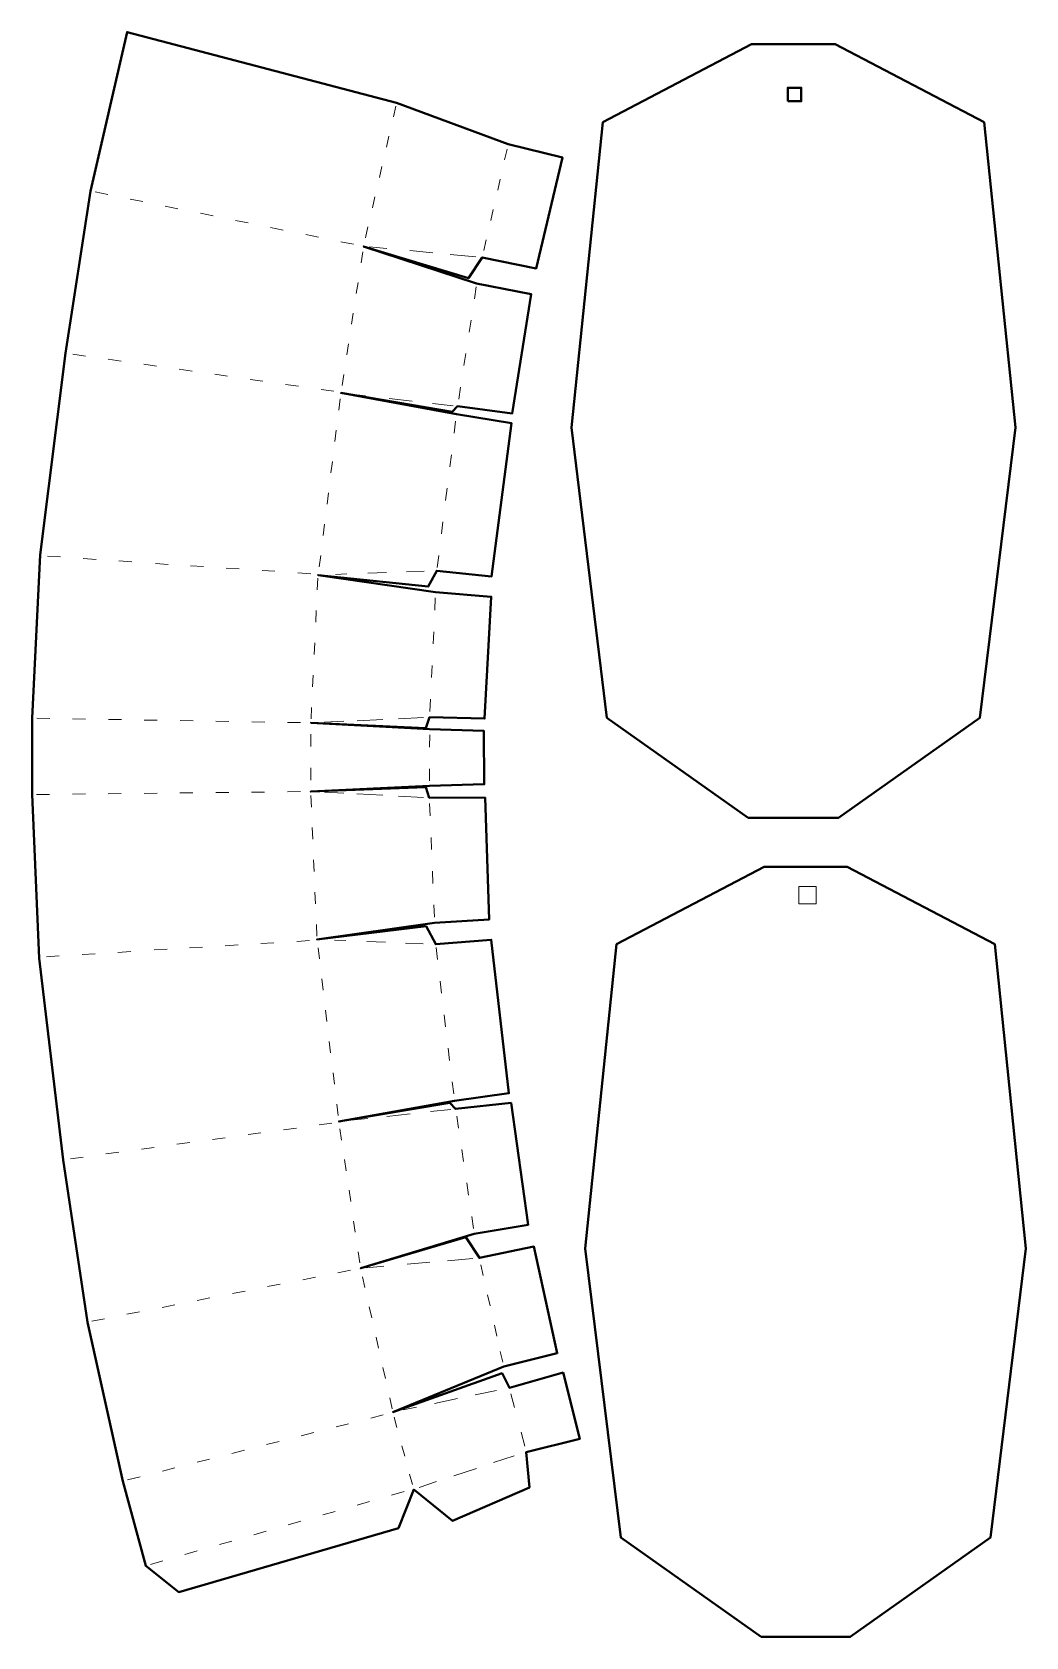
# Model space of a CAD drawing. Header units: millimetres. Extents: x -105 to 59, y -134 to 132.
import ezdxf

# ---------------------------------------------------------------- set-up
doc = ezdxf.new("R2010")
doc.units = ezdxf.units.MM
doc.header["$MEASUREMENT"] = 0
doc.layers.add('Layer 1', color=7, linetype='Continuous')

msp = doc.modelspace()

# ---------------------------------------------------------------- linework, layer by layer
at = {"layer": 'Layer 1', "color": 7, "lineweight": 40}
msp.add_lwpolyline([(19.789, 120.1711), (22.031, 120.1711), (22.031, 122.4131), (19.789, 122.4131), (19.789, 120.1711)], close=True, dxfattribs=at)
at = {"layer": 'Layer 1', "color": 7, "lineweight": 5}
msp.add_lwpolyline([(21.612, -12.4334), (24.4994, -12.4334), (24.4994, -9.546), (21.612, -9.546), (21.612, -12.4334)], close=True, dxfattribs=at)
at = {"layer": 'Layer 1', "color": 14, "lineweight": 40}
msp.add_open_spline([(-95.4121, 105.3396), (-95.4121, 105.3396), (-89.3801, 131.6028), (-89.3801, 131.6028), (-89.3801, 131.6028), (-89.3801, 131.6028), (-44.852, 119.94), (-44.852, 119.94), (-44.852, 119.94), (-44.852, 119.94), (-26.4025, 113.1021), (-26.4025, 113.1021), (-26.4025, 113.1021), (-26.4025, 113.1021), (-17.4533, 110.9068), (-17.4533, 110.9068), (-17.4533, 110.9068), (-17.4533, 110.9068), (-21.7771, 92.558), (-21.7771, 92.558), (-21.7771, 92.558), (-21.7771, 92.558), (-30.6913, 94.3825), (-30.6913, 94.3825), (-30.6913, 94.3825), (-30.6913, 94.3825), (-32.9832, 90.9418), (-32.9832, 90.9418), (-32.9832, 90.9418), (-32.9832, 90.9418), (-50.3025, 96.2025), (-50.3025, 96.2025), (-50.3025, 96.2025), (-50.3025, 96.2025), (-31.6342, 90.046), (-31.6342, 90.046), (-31.6342, 90.046), (-31.6342, 90.046), (-22.5856, 88.2875), (-22.5856, 88.2875), (-22.5856, 88.2875), (-22.5856, 88.2875), (-25.7374, 68.5989), (-25.7374, 68.5989), (-25.7374, 68.5989), (-25.7374, 68.5989), (-34.7597, 69.7785), (-34.7597, 69.7785), (-34.7597, 69.7785), (-34.7597, 69.7785), (-35.6699, 68.8369), (-35.6699, 68.8369), (-35.6699, 68.8369), (-35.6699, 68.8369), (-54.0403, 71.9944), (-54.0403, 71.9944), (-54.0403, 71.9944), (-54.0403, 71.9944), (-34.956, 68.4725), (-34.956, 68.4725), (-34.956, 68.4725), (-34.956, 68.4725), (-25.8613, 66.9714), (-25.8613, 66.9714), (-25.8613, 66.9714), (-25.8613, 66.9714), (-29.1636, 41.6722), (-29.1636, 41.6722), (-29.1636, 41.6722), (-29.1636, 41.6722), (-38.2152, 42.6006), (-38.2152, 42.6006), (-38.2152, 42.6006), (-38.2152, 42.6006), (-39.6292, 39.9793), (-39.6292, 39.9793), (-39.6292, 39.9793), (-39.6292, 39.9793), (-57.8374, 41.898), (-57.8374, 41.898), (-57.8374, 41.898), (-57.8374, 41.898), (-38.4062, 39.0791), (-38.4062, 39.0791), (-38.4062, 39.0791), (-38.4062, 39.0791), (-29.2223, 38.292), (-29.2223, 38.292), (-29.2223, 38.292), (-29.2223, 38.292), (-30.3071, 18.1709), (-30.3071, 18.1709), (-30.3071, 18.1709), (-30.3071, 18.1709), (-39.4034, 18.394), (-39.4034, 18.394), (-39.4034, 18.394), (-39.4034, 18.394), (-40.0304, 16.6125), (-40.0304, 16.6125), (-40.0304, 16.6125), (-40.0304, 16.6125), (-59.0147, 17.4762), (-59.0147, 17.4762), (-59.0147, 17.4762), (-59.0147, 17.4762), (-39.4121, 16.4395), (-39.4121, 16.4395), (-39.4121, 16.4395), (-39.4121, 16.4395), (-30.4323, 16.1275), (-30.4323, 16.1275), (-30.4323, 16.1275), (-30.4323, 16.1275), (-30.3663, 7.3129), (-30.3663, 7.3129), (-30.3663, 7.3129), (-30.3663, 7.3129), (-39.4392, 7.0745), (-39.4392, 7.0745), (-39.4392, 7.0745), (-39.4392, 7.0745), (-59.0448, 6.1222), (-59.0448, 6.1222), (-59.0448, 6.1222), (-59.0448, 6.1222), (-40.0259, 6.8596), (-40.0259, 6.8596), (-40.0259, 6.8596), (-40.0259, 6.8596), (-39.4413, 5.1009), (-39.4413, 5.1009), (-39.4413, 5.1009), (-39.4413, 5.1009), (-30.2239, 5.1267), (-30.2239, 5.1267), (-30.2239, 5.1267), (-30.2239, 5.1267), (-29.5301, -15.0117), (-29.5301, -15.0117), (-29.5301, -15.0117), (-29.5301, -15.0117), (-38.5626, -15.5885), (-38.5626, -15.5885), (-38.5626, -15.5885), (-38.5626, -15.5885), (-58.0081, -18.3058), (-58.0081, -18.3058), (-58.0081, -18.3058), (-58.0081, -18.3058), (-39.9767, -16.1412), (-39.9767, -16.1412), (-39.9767, -16.1412), (-39.9767, -16.1412), (-38.3913, -19.121), (-38.3913, -19.121), (-38.3913, -19.121), (-38.3913, -19.121), (-29.2042, -18.3744), (-29.2042, -18.3744), (-29.2042, -18.3744), (-29.2042, -18.3744), (-26.2893, -43.7212), (-26.2893, -43.7212), (-26.2893, -43.7212), (-26.2893, -43.7212), (-35.2806, -45.0073), (-35.2806, -45.0073), (-35.2806, -45.0073), (-35.2806, -45.0073), (-54.3822, -48.4234), (-54.3822, -48.4234), (-54.3822, -48.4234), (-54.3822, -48.4234), (-36.0588, -45.3056), (-36.0588, -45.3056), (-36.0588, -45.3056), (-36.0588, -45.3056), (-35.0914, -46.3183), (-35.0914, -46.3183), (-35.0914, -46.3183), (-35.0914, -46.3183), (-25.9271, -45.3281), (-25.9271, -45.3281), (-25.9271, -45.3281), (-25.9271, -45.3281), (-23.0954, -65.4624), (-23.0954, -65.4624), (-23.0954, -65.4624), (-23.0954, -65.4624), (-32.0202, -66.9816), (-32.0202, -66.9816), (-32.0202, -66.9816), (-32.0202, -66.9816), (-50.7853, -72.6529), (-50.7853, -72.6529), (-50.7853, -72.6529), (-50.7853, -72.6529), (-33.4156, -67.5302), (-33.4156, -67.5302), (-33.4156, -67.5302), (-33.4156, -67.5302), (-31.1735, -70.9455), (-31.1735, -70.9455), (-31.1735, -70.9455), (-31.1735, -70.9455), (-22.1529, -69.0732), (-22.1529, -69.0732), (-22.1529, -69.0732), (-22.1529, -69.0732), (-18.3056, -86.691), (-18.3056, -86.691), (-18.3056, -86.691), (-18.3056, -86.691), (-27.1363, -88.8847), (-27.1363, -88.8847), (-27.1363, -88.8847), (-27.1363, -88.8847), (-45.4647, -96.4191), (-45.4647, -96.4191), (-45.4647, -96.4191), (-45.4647, -96.4191), (-27.4163, -89.9921), (-27.4163, -89.9921), (-27.4163, -89.9921), (-27.4163, -89.9921), (-26.2105, -92.3944), (-26.2105, -92.3944), (-26.2105, -92.3944), (-26.2105, -92.3944), (-17.3333, -89.8788), (-17.3333, -89.8788), (-17.3333, -89.8788), (-17.3333, -89.8788), (-14.5956, -100.8519), (-14.5956, -100.8519), (-14.5956, -100.8519), (-14.5956, -100.8519), (-23.4165, -103.0238), (-23.4165, -103.0238), (-23.4165, -103.0238), (-23.4165, -103.0238), (-22.8945, -108.8566), (-22.8945, -108.8566), (-22.8945, -108.8566), (-22.8945, -108.8566), (-35.6028, -114.3843), (-35.6028, -114.3843), (-35.6028, -114.3843), (-35.6028, -114.3843), (-42.0096, -109.2277), (-42.0096, -109.2277), (-42.0096, -109.2277), (-42.0096, -109.2277), (-44.5419, -115.6044), (-44.5419, -115.6044), (-44.5419, -115.6044), (-44.5419, -115.6044), (-80.8557, -126.1668), (-80.8557, -126.1668), (-80.8557, -126.1668), (-80.8557, -126.1668), (-86.2782, -121.838), (-86.2782, -121.838), (-86.2782, -121.838), (-86.2782, -121.838), (-90.0646, -107.8289), (-90.0646, -107.8289), (-90.0646, -107.8289), (-90.0646, -107.8289), (-95.9462, -81.5317), (-95.9462, -81.5317), (-95.9462, -81.5317), (-95.9462, -81.5317), (-99.9324, -54.7245), (-99.9324, -54.7245), (-99.9324, -54.7245), (-99.9324, -54.7245), (-103.9369, -21.4004), (-103.9369, -21.4004), (-103.9369, -21.4004), (-103.9369, -21.4004), (-105.0852, 5.6266), (-105.0852, 5.6266), (-105.0852, 5.6266), (-105.0852, 5.6266), (-105.0496, 18.2349), (-105.0496, 18.2349), (-105.0496, 18.2349), (-105.0496, 18.2349), (-103.7468, 45.2549), (-103.7468, 45.2549), (-103.7468, 45.2549), (-103.7468, 45.2549), (-99.5516, 78.5556), (-99.5516, 78.5556), (-99.5516, 78.5556), (-99.5516, 78.5556), (-95.4121, 105.3396), (-95.4121, 105.3396)], degree=3, knots=[0, 0, 0, 0, 0.01333333, 0.01333333, 0.01333333, 0.01333333, 0.02666667, 0.02666667, 0.02666667, 0.02666667, 0.04, 0.04, 0.04, 0.04, 0.05333333, 0.05333333, 0.05333333, 0.05333333, 0.06666667, 0.06666667, 0.06666667, 0.06666667, 0.08, 0.08, 0.08, 0.08, 0.09333333, 0.09333333, 0.09333333, 0.09333333, 0.10666667, 0.10666667, 0.10666667, 0.10666667, 0.12, 0.12, 0.12, 0.12, 0.13333333, 0.13333333, 0.13333333, 0.13333333, 0.14666667, 0.14666667, 0.14666667, 0.14666667, 0.16, 0.16, 0.16, 0.16, 0.17333333, 0.17333333, 0.17333333, 0.17333333, 0.18666667, 0.18666667, 0.18666667, 0.18666667, 0.2, 0.2, 0.2, 0.2, 0.21333333, 0.21333333, 0.21333333, 0.21333333, 0.22666667, 0.22666667, 0.22666667, 0.22666667, 0.24, 0.24, 0.24, 0.24, 0.25333333, 0.25333333, 0.25333333, 0.25333333, 0.26666667, 0.26666667, 0.26666667, 0.26666667, 0.28, 0.28, 0.28, 0.28, 0.29333333, 0.29333333, 0.29333333, 0.29333333, 0.30666667, 0.30666667, 0.30666667, 0.30666667, 0.32, 0.32, 0.32, 0.32, 0.33333333, 0.33333333, 0.33333333, 0.33333333, 0.34666667, 0.34666667, 0.34666667, 0.34666667, 0.36, 0.36, 0.36, 0.36, 0.37333333, 0.37333333, 0.37333333, 0.37333333, 0.38666667, 0.38666667, 0.38666667, 0.38666667, 0.4, 0.4, 0.4, 0.4, 0.41333333, 0.41333333, 0.41333333, 0.41333333, 0.42666667, 0.42666667, 0.42666667, 0.42666667, 0.44, 0.44, 0.44, 0.44, 0.45333333, 0.45333333, 0.45333333, 0.45333333, 0.46666667, 0.46666667, 0.46666667, 0.46666667, 0.48, 0.48, 0.48, 0.48, 0.49333333, 0.49333333, 0.49333333, 0.49333333, 0.50666667, 0.50666667, 0.50666667, 0.50666667, 0.52, 0.52, 0.52, 0.52, 0.53333333, 0.53333333, 0.53333333, 0.53333333, 0.54666667, 0.54666667, 0.54666667, 0.54666667, 0.56, 0.56, 0.56, 0.56, 0.57333333, 0.57333333, 0.57333333, 0.57333333, 0.58666667, 0.58666667, 0.58666667, 0.58666667, 0.6, 0.6, 0.6, 0.6, 0.61333333, 0.61333333, 0.61333333, 0.61333333, 0.62666667, 0.62666667, 0.62666667, 0.62666667, 0.64, 0.64, 0.64, 0.64, 0.65333333, 0.65333333, 0.65333333, 0.65333333, 0.66666667, 0.66666667, 0.66666667, 0.66666667, 0.68, 0.68, 0.68, 0.68, 0.69333333, 0.69333333, 0.69333333, 0.69333333, 0.70666667, 0.70666667, 0.70666667, 0.70666667, 0.72, 0.72, 0.72, 0.72, 0.73333333, 0.73333333, 0.73333333, 0.73333333, 0.74666667, 0.74666667, 0.74666667, 0.74666667, 0.76, 0.76, 0.76, 0.76, 0.77333333, 0.77333333, 0.77333333, 0.77333333, 0.78666667, 0.78666667, 0.78666667, 0.78666667, 0.8, 0.8, 0.8, 0.8, 0.81333333, 0.81333333, 0.81333333, 0.81333333, 0.82666667, 0.82666667, 0.82666667, 0.82666667, 0.84, 0.84, 0.84, 0.84, 0.85333333, 0.85333333, 0.85333333, 0.85333333, 0.86666667, 0.86666667, 0.86666667, 0.86666667, 0.88, 0.88, 0.88, 0.88, 0.89333333, 0.89333333, 0.89333333, 0.89333333, 0.90666667, 0.90666667, 0.90666667, 0.90666667, 0.92, 0.92, 0.92, 0.92, 0.93333333, 0.93333333, 0.93333333, 0.93333333, 0.94666667, 0.94666667, 0.94666667, 0.94666667, 0.96, 0.96, 0.96, 0.96, 0.97333333, 0.97333333, 0.97333333, 0.97333333, 0.98666667, 0.98666667, 0.98666667, 0.98666667, 1, 1, 1, 1], dxfattribs=at)
at = {"layer": 'Layer 1', "color": 214, "lineweight": 5}
msp.add_open_spline([(13.2684, 1.7799), (13.2684, 1.7799), (28.1804, 1.7798), (28.1804, 1.7798), (28.1804, 1.7798), (28.1804, 1.7798), (51.5323, 18.3152), (51.5323, 18.3152), (51.5323, 18.3152), (51.5323, 18.3152), (57.4086, 66.2559), (57.4086, 66.2559), (57.4086, 66.2559), (57.4086, 66.2559), (52.2279, 116.7043), (52.2279, 116.7043), (52.2279, 116.7043), (52.2279, 116.7043), (27.6372, 129.5933), (27.6372, 129.5933), (27.6372, 129.5933), (27.6372, 129.5933), (13.8116, 129.5933), (13.8116, 129.5933), (13.8116, 129.5933), (13.8116, 129.5933), (-10.7791, 116.7043), (-10.7791, 116.7043), (-10.7791, 116.7043), (-10.7791, 116.7043), (-15.9597, 66.2559), (-15.9597, 66.2559), (-15.9597, 66.2559), (-15.9597, 66.2559), (-10.0834, 18.3152), (-10.0834, 18.3152), (-10.0834, 18.3152), (-10.0834, 18.3152), (13.2684, 1.7799), (13.2684, 1.7799)], degree=3, knots=[0, 0, 0, 0, 0.1, 0.1, 0.1, 0.1, 0.2, 0.2, 0.2, 0.2, 0.3, 0.3, 0.3, 0.3, 0.4, 0.4, 0.4, 0.4, 0.5, 0.5, 0.5, 0.5, 0.6, 0.6, 0.6, 0.6, 0.7, 0.7, 0.7, 0.7, 0.8, 0.8, 0.8, 0.8, 0.9, 0.9, 0.9, 0.9, 1, 1, 1, 1], dxfattribs=at)
at = {"layer": 'Layer 1', "lineweight": 40}
for points in [[(13.2684, 1.7799), (13.2684, 1.7799), (28.1804, 1.7798), (28.1804, 1.7798), (28.1804, 1.7798), (28.1804, 1.7798), (51.5323, 18.3152), (51.5323, 18.3152), (51.5323, 18.3152), (51.5323, 18.3152), (57.4086, 66.2559), (57.4086, 66.2559), (57.4086, 66.2559), (57.4086, 66.2559), (52.2279, 116.7043), (52.2279, 116.7043), (52.2279, 116.7043), (52.2279, 116.7043), (27.6372, 129.5933), (27.6372, 129.5933), (27.6372, 129.5933), (27.6372, 129.5933), (13.8116, 129.5933), (13.8116, 129.5933), (13.8116, 129.5933), (13.8116, 129.5933), (-10.7791, 116.7043), (-10.7791, 116.7043), (-10.7791, 116.7043), (-10.7791, 116.7043), (-15.9597, 66.2559), (-15.9597, 66.2559), (-15.9597, 66.2559), (-15.9597, 66.2559), (-10.0834, 18.3152), (-10.0834, 18.3152), (-10.0834, 18.3152), (-10.0834, 18.3152), (13.2684, 1.7799), (13.2684, 1.7799)], [(15.3728, -133.5593), (15.3728, -133.5593), (30.107, -133.5594), (30.107, -133.5594), (30.107, -133.5594), (30.107, -133.5594), (53.2856, -117.1467), (53.2856, -117.1467), (53.2856, -117.1467), (53.2856, -117.1467), (59.143, -69.36), (59.143, -69.36), (59.143, -69.36), (59.143, -69.36), (53.9809, -19.092), (53.9809, -19.092), (53.9809, -19.092), (53.9809, -19.092), (29.584, -6.3047), (29.584, -6.3047), (29.584, -6.3047), (29.584, -6.3047), (15.8959, -6.3047), (15.8959, -6.3047), (15.8959, -6.3047), (15.8959, -6.3047), (-8.501, -19.092), (-8.501, -19.092), (-8.501, -19.092), (-8.501, -19.092), (-13.6631, -69.36), (-13.6631, -69.36), (-13.6631, -69.36), (-13.6631, -69.36), (-7.8057, -117.1467), (-7.8057, -117.1467), (-7.8057, -117.1467), (-7.8057, -117.1467), (15.3728, -133.5593), (15.3728, -133.5593)]]:
    msp.add_open_spline(points, degree=3, knots=[0, 0, 0, 0, 0.1, 0.1, 0.1, 0.1, 0.2, 0.2, 0.2, 0.2, 0.3, 0.3, 0.3, 0.3, 0.4, 0.4, 0.4, 0.4, 0.5, 0.5, 0.5, 0.5, 0.6, 0.6, 0.6, 0.6, 0.7, 0.7, 0.7, 0.7, 0.8, 0.8, 0.8, 0.8, 0.9, 0.9, 0.9, 0.9, 1, 1, 1, 1], dxfattribs=at)
at = {"layer": 'Layer 1', "color": 8, "lineweight": 5}
for points in [[(-44.9734, 119.3775), (-44.9734, 119.3775), (-45.3887, 117.5745), (-45.3887, 117.5745)], [(-46.1243, 114.3829), (-46.1243, 114.3829), (-46.5396, 112.5799), (-46.5396, 112.5799)], [(-26.579, 112.2806), (-26.579, 112.2806), (-26.9943, 110.4776), (-26.9943, 110.4776)], [(-47.2751, 109.3883), (-47.2751, 109.3883), (-47.6905, 107.5853), (-47.6905, 107.5853)], [(-27.7298, 107.286), (-27.7298, 107.286), (-28.1452, 105.483), (-28.1452, 105.483)], [(-94.6855, 105.2004), (-94.6855, 105.2004), (-92.5902, 104.7759), (-92.5902, 104.7759)], [(-88.8813, 104.0241), (-88.8813, 104.0241), (-86.7861, 103.5996), (-86.7861, 103.5996)], [(-48.426, 104.3937), (-48.426, 104.3937), (-48.8414, 102.5907), (-48.8414, 102.5907)], [(-83.0772, 102.8478), (-83.0772, 102.8478), (-80.9819, 102.4233), (-80.9819, 102.4233)], [(-77.273, 101.6715), (-77.273, 101.6715), (-75.1778, 101.247), (-75.1778, 101.247)], [(-28.8807, 102.2914), (-28.8807, 102.2914), (-29.296, 100.4884), (-29.296, 100.4884)], [(-71.4688, 100.4953), (-71.4688, 100.4953), (-69.3736, 100.0707), (-69.3736, 100.0707)], [(-65.6647, 99.319), (-65.6647, 99.319), (-63.5695, 98.8945), (-63.5695, 98.8945)], [(-59.8605, 98.1427), (-59.8605, 98.1427), (-57.7653, 97.7182), (-57.7653, 97.7182)], [(-59.8605, 98.1427), (-59.8605, 98.1427), (-57.7653, 97.7182), (-57.7653, 97.7182)], [(-49.5769, 99.3991), (-49.5769, 99.3991), (-49.9922, 97.5961), (-49.9922, 97.5961)], [(-54.0564, 96.9664), (-54.0564, 96.9664), (-51.9611, 96.5419), (-51.9611, 96.5419)], [(-49.3856, 96.1178), (-49.3856, 96.1178), (-46.4892, 95.8489), (-46.4892, 95.8489)], [(-42.6385, 95.4913), (-42.6385, 95.4913), (-38.8686, 95.1413), (-38.8686, 95.1413)], [(-30.0316, 97.2968), (-30.0316, 97.2968), (-30.4469, 95.4938), (-30.4469, 95.4938)], [(-50.4453, 95.2907), (-50.4453, 95.2907), (-50.7278, 93.4622), (-50.7278, 93.4622)], [(-35.9722, 94.8724), (-35.9722, 94.8724), (-31.7655, 94.4818), (-31.7655, 94.4818)], [(-51.2281, 90.2254), (-51.2281, 90.2254), (-51.5106, 88.3969), (-51.5106, 88.3969)], [(-31.689, 89.5238), (-31.689, 89.5238), (-31.9991, 87.5306), (-31.9991, 87.5306)], [(-52.0109, 85.1601), (-52.0109, 85.1601), (-52.2934, 83.3316), (-52.2934, 83.3316)], [(-32.5483, 84.0023), (-32.5483, 84.0023), (-32.8584, 82.0091), (-32.8584, 82.0091)], [(-52.7937, 80.0948), (-52.7937, 80.0948), (-53.0762, 78.2662), (-53.0762, 78.2662)], [(-98.3655, 78.3825), (-98.3655, 78.3825), (-96.2488, 78.0825), (-96.2488, 78.0825)], [(-92.502, 77.5512), (-92.502, 77.5512), (-90.3853, 77.2512), (-90.3853, 77.2512)], [(-33.4076, 78.4807), (-33.4076, 78.4807), (-33.7177, 76.4875), (-33.7177, 76.4875)], [(-86.6385, 76.7199), (-86.6385, 76.7199), (-84.5218, 76.4199), (-84.5218, 76.4199)], [(-80.7749, 75.8886), (-80.7749, 75.8886), (-78.6583, 75.5886), (-78.6583, 75.5886)], [(-74.9114, 75.0573), (-74.9114, 75.0573), (-72.7948, 74.7573), (-72.7948, 74.7573)], [(-53.5765, 75.0294), (-53.5765, 75.0294), (-53.859, 73.2009), (-53.859, 73.2009)], [(-69.0479, 74.226), (-69.0479, 74.226), (-66.9313, 73.926), (-66.9313, 73.926)], [(-63.1844, 73.3947), (-63.1844, 73.3947), (-61.0677, 73.0947), (-61.0677, 73.0947)], [(-63.1844, 73.3947), (-63.1844, 73.3947), (-61.0677, 73.0947), (-61.0677, 73.0947)], [(-57.3209, 72.5634), (-57.3209, 72.5634), (-55.2042, 72.2634), (-55.2042, 72.2634)], [(-52.7886, 71.8509), (-52.7886, 71.8509), (-49.9845, 71.5286), (-49.9845, 71.5286)], [(-34.2669, 72.9592), (-34.2669, 72.9592), (-34.577, 70.966), (-34.577, 70.966)], [(-54.1864, 70.9959), (-54.1864, 70.9959), (-54.4175, 69.1288), (-54.4175, 69.1288)], [(-46.1028, 71.0824), (-46.1028, 71.0824), (-42.2868, 70.6438), (-42.2868, 70.6438)], [(-38.9111, 70.2558), (-38.9111, 70.2558), (-35.5297, 69.8671), (-35.5297, 69.8671)], [(-35.1017, 67.3125), (-35.1017, 67.3125), (-35.3538, 65.3111), (-35.3538, 65.3111)], [(-54.8269, 65.8237), (-54.8269, 65.8237), (-55.0581, 63.9566), (-55.0581, 63.9566)], [(-35.8003, 61.7683), (-35.8003, 61.7683), (-36.0524, 59.7669), (-36.0524, 59.7669)], [(-55.4675, 60.6515), (-55.4675, 60.6515), (-55.6986, 58.7843), (-55.6986, 58.7843)], [(-36.4989, 56.2242), (-36.4989, 56.2242), (-36.751, 54.2228), (-36.751, 54.2228)], [(-56.108, 55.4792), (-56.108, 55.4792), (-56.3392, 53.6121), (-56.3392, 53.6121)], [(-37.1975, 50.68), (-37.1975, 50.68), (-37.4496, 48.6786), (-37.4496, 48.6786)], [(-56.7486, 50.307), (-56.7486, 50.307), (-56.9797, 48.4399), (-56.9797, 48.4399)], [(-57.3892, 45.1348), (-57.3892, 45.1348), (-57.6203, 43.2677), (-57.6203, 43.2677)], [(-37.8961, 45.1358), (-37.8961, 45.1358), (-38.1481, 43.1345), (-38.1481, 43.1345)], [(-102.5421, 45.0187), (-102.5421, 45.0187), (-100.4091, 44.8762), (-100.4091, 44.8762)], [(-96.6332, 44.6237), (-96.6332, 44.6237), (-94.5001, 44.4812), (-94.5001, 44.4812)], [(-90.7242, 44.2287), (-90.7242, 44.2287), (-88.5912, 44.0862), (-88.5912, 44.0862)], [(-84.7171, 43.7871), (-84.7171, 43.7871), (-82.5841, 43.6446), (-82.5841, 43.6446)], [(-78.9063, 43.4387), (-78.9063, 43.4387), (-76.7732, 43.2962), (-76.7732, 43.2962)], [(-72.9973, 43.0437), (-72.9973, 43.0437), (-70.8643, 42.9013), (-70.8643, 42.9013)], [(-67.0884, 42.6487), (-67.0884, 42.6487), (-64.9553, 42.5063), (-64.9553, 42.5063)], [(-43.1872, 42.4227), (-43.1872, 42.4227), (-40.2803, 42.5267), (-40.2803, 42.5267)], [(-61.1794, 42.2537), (-61.1794, 42.2537), (-59.0463, 42.1113), (-59.0463, 42.1113)], [(-57.8613, 41.3845), (-57.8613, 41.3845), (-57.9538, 39.4576), (-57.9538, 39.4576)], [(-54.9583, 42.0011), (-54.9583, 42.0011), (-53.0711, 42.0688), (-53.0711, 42.0688)], [(-49.5826, 42.1937), (-49.5826, 42.1937), (-46.5326, 42.3029), (-46.5326, 42.3029)], [(-38.4598, 38.1163), (-38.4598, 38.1163), (-38.5546, 36.1014), (-38.5546, 36.1014)], [(-58.1179, 36.0466), (-58.1179, 36.0466), (-58.2104, 34.1197), (-58.2104, 34.1197)], [(-38.7228, 32.5345), (-38.7228, 32.5345), (-38.8176, 30.5196), (-38.8176, 30.5196)], [(-58.3745, 30.7087), (-58.3745, 30.7087), (-58.4671, 28.7818), (-58.4671, 28.7818)], [(-38.9858, 26.9527), (-38.9858, 26.9527), (-39.0807, 24.9378), (-39.0807, 24.9378)], [(-58.6312, 25.3708), (-58.6312, 25.3708), (-58.7237, 23.4439), (-58.7237, 23.4439)], [(-39.2488, 21.3709), (-39.2488, 21.3709), (-39.3437, 19.356), (-39.3437, 19.356)], [(-58.8878, 20.0328), (-58.8878, 20.0328), (-58.9803, 18.1059), (-58.9803, 18.1059)], [(-104.3032, 18.2263), (-104.3032, 18.2263), (-102.1657, 18.1911), (-102.1657, 18.1911)], [(-98.3819, 18.1285), (-98.3819, 18.1285), (-96.2444, 18.0934), (-96.2444, 18.0934)], [(-92.4605, 18.0308), (-92.4605, 18.0308), (-90.323, 17.9956), (-90.323, 17.9956)], [(-86.5392, 17.9331), (-86.5392, 17.9331), (-84.4017, 17.8979), (-84.4017, 17.8979)], [(-80.6178, 17.8353), (-80.6178, 17.8353), (-78.4803, 17.8002), (-78.4803, 17.8002)], [(-74.6965, 17.7376), (-74.6965, 17.7376), (-72.559, 17.7024), (-72.559, 17.7024)], [(-68.7752, 17.6398), (-68.7752, 17.6398), (-66.6376, 17.6047), (-66.6376, 17.6047)], [(-62.8538, 17.5421), (-62.8538, 17.5421), (-60.7163, 17.5069), (-60.7163, 17.5069)], [(-56.7397, 17.5818), (-56.7397, 17.5818), (-53.5549, 17.7294), (-53.5549, 17.7294)], [(-51.3819, 17.8302), (-51.3819, 17.8302), (-47.1138, 18.0281), (-47.1138, 18.0281)], [(-40.3853, 18.34), (-40.3853, 18.34), (-44.5098, 18.1488), (-44.5098, 18.1488)], [(-59.0263, 13.5845), (-59.0263, 13.5845), (-59.0205, 15.6016), (-59.0205, 15.6016)], [(-39.3895, 13.4564), (-39.3895, 13.4564), (-39.3837, 15.4735), (-39.3837, 15.4735)], [(-59.0422, 7.9965), (-59.0422, 7.9965), (-59.0364, 10.0136), (-59.0364, 10.0136)], [(-39.4054, 7.8684), (-39.4054, 7.8684), (-39.3996, 9.8856), (-39.3996, 9.8856)], [(-104.3387, 5.6311), (-104.3387, 5.6311), (-102.201, 5.6541), (-102.201, 5.6541)], [(-98.4169, 5.695), (-98.4169, 5.695), (-96.2792, 5.7179), (-96.2792, 5.7179)], [(-92.4951, 5.7588), (-92.4951, 5.7588), (-90.3574, 5.7818), (-90.3574, 5.7818)], [(-86.5733, 5.8227), (-86.5733, 5.8227), (-84.4356, 5.8456), (-84.4356, 5.8456)], [(-80.6515, 5.8865), (-80.6515, 5.8865), (-78.5138, 5.9095), (-78.5138, 5.9095)], [(-74.7297, 5.9504), (-74.7297, 5.9504), (-72.592, 5.9733), (-72.592, 5.9733)], [(-68.8079, 6.0142), (-68.8079, 6.0142), (-66.6702, 6.0372), (-66.6702, 6.0372)], [(-62.8861, 6.0781), (-62.8861, 6.0781), (-60.7484, 6.101), (-60.7484, 6.101)], [(-58.9344, 3.5647), (-58.9344, 3.5647), (-59.0159, 5.4921), (-59.0159, 5.4921)], [(-56.7723, 6.0034), (-56.7723, 6.0034), (-53.5884, 5.8376), (-53.5884, 5.8376)], [(-51.416, 5.7244), (-51.416, 5.7244), (-47.1491, 5.5021), (-47.1491, 5.5021)], [(-40.4225, 5.1517), (-40.4225, 5.1517), (-44.5459, 5.3665), (-44.5459, 5.3665)], [(-39.3034, 2.1143), (-39.3034, 2.1143), (-39.3867, 4.1297), (-39.3867, 4.1297)], [(-58.7083, -1.7746), (-58.7083, -1.7746), (-58.7898, 0.1528), (-58.7898, 0.1528)], [(-39.0723, -3.469), (-39.0723, -3.469), (-39.1556, -1.4535), (-39.1556, -1.4535)], [(-58.4822, -7.1139), (-58.4822, -7.1139), (-58.5637, -5.1865), (-58.5637, -5.1865)], [(-38.8413, -9.0522), (-38.8413, -9.0522), (-38.9246, -7.0367), (-38.9246, -7.0367)], [(-58.2561, -12.4532), (-58.2561, -12.4532), (-58.3376, -10.5258), (-58.3376, -10.5258)], [(-38.6102, -14.6354), (-38.6102, -14.6354), (-38.6935, -12.6199), (-38.6935, -12.6199)], [(-58.03, -17.7925), (-58.03, -17.7925), (-58.1115, -15.8651), (-58.1115, -15.8651)], [(-61.3531, -18.6427), (-61.3531, -18.6427), (-59.2193, -18.5125), (-59.2193, -18.5125)], [(-55.1307, -18.4257), (-55.1307, -18.4257), (-53.2438, -18.5042), (-53.2438, -18.5042)], [(-102.731, -21.1709), (-102.731, -21.1709), (-100.5972, -21.0406), (-100.5972, -21.0406)], [(-96.8199, -20.8097), (-96.8199, -20.8097), (-94.686, -20.6795), (-94.686, -20.6795)], [(-90.9087, -20.4486), (-90.9087, -20.4486), (-88.7749, -20.3183), (-88.7749, -20.3183)], [(-84.8992, -20.0414), (-84.8992, -20.0414), (-82.7654, -19.9111), (-82.7654, -19.9111)], [(-79.0865, -19.7262), (-79.0865, -19.7262), (-76.9526, -19.596), (-76.9526, -19.596)], [(-73.1753, -19.3651), (-73.1753, -19.3651), (-71.0415, -19.2348), (-71.0415, -19.2348)], [(-67.2642, -19.0039), (-67.2642, -19.0039), (-65.1304, -18.8736), (-65.1304, -18.8736)], [(-57.5794, -21.5454), (-57.5794, -21.5454), (-57.7998, -19.677), (-57.7998, -19.677)], [(-49.7561, -18.649), (-49.7561, -18.649), (-46.7068, -18.7757), (-46.7068, -18.7757)], [(-43.3621, -18.9146), (-43.3621, -18.9146), (-40.4559, -19.0353), (-40.4559, -19.0353)], [(-38.0866, -21.658), (-38.0866, -21.658), (-38.3273, -19.6552), (-38.3273, -19.6552)], [(-56.9685, -26.7212), (-56.9685, -26.7212), (-57.1889, -24.8528), (-57.1889, -24.8528)], [(-37.4198, -27.2061), (-37.4198, -27.2061), (-37.6604, -25.2033), (-37.6604, -25.2033)], [(-56.3575, -31.897), (-56.3575, -31.897), (-56.5779, -30.0286), (-56.5779, -30.0286)], [(-36.7529, -32.7541), (-36.7529, -32.7541), (-36.9935, -30.7514), (-36.9935, -30.7514)], [(-55.7466, -37.0728), (-55.7466, -37.0728), (-55.967, -35.2044), (-55.967, -35.2044)], [(-36.0861, -38.3022), (-36.0861, -38.3022), (-36.3267, -36.2994), (-36.3267, -36.2994)], [(-55.1356, -42.2486), (-55.1356, -42.2486), (-55.3561, -40.3802), (-55.3561, -40.3802)], [(-35.4192, -43.8503), (-35.4192, -43.8503), (-35.6598, -41.8475), (-35.6598, -41.8475)], [(-54.5247, -47.4244), (-54.5247, -47.4244), (-54.7451, -45.556), (-54.7451, -45.556)], [(-46.4417, -47.5572), (-46.4417, -47.5572), (-42.6233, -47.1404), (-42.6233, -47.1404)], [(-39.2454, -46.7717), (-39.2454, -46.7717), (-35.8618, -46.4024), (-35.8618, -46.4024)], [(-34.6167, -49.5017), (-34.6167, -49.5017), (-34.9154, -47.5067), (-34.9154, -47.5067)], [(-69.4044, -50.5694), (-69.4044, -50.5694), (-67.2861, -50.2816), (-67.2861, -50.2816)], [(-63.5363, -49.7717), (-63.5363, -49.7717), (-61.4179, -49.4838), (-61.4179, -49.4838)], [(-63.5363, -49.7717), (-63.5363, -49.7717), (-61.4179, -49.4838), (-61.4179, -49.4838)], [(-57.6681, -48.974), (-57.6681, -48.974), (-55.5497, -48.6861), (-55.5497, -48.6861)], [(-53.9379, -51.4614), (-53.9379, -51.4614), (-54.2099, -49.6313), (-54.2099, -49.6313)], [(-52.4046, -48.2037), (-52.4046, -48.2037), (-49.5988, -47.8974), (-49.5988, -47.8974)], [(-87.009, -52.9626), (-87.009, -52.9626), (-84.8906, -52.6748), (-84.8906, -52.6748)], [(-81.1408, -52.1649), (-81.1408, -52.1649), (-79.0225, -51.877), (-79.0225, -51.877)], [(-75.2726, -51.3672), (-75.2726, -51.3672), (-73.1543, -51.0793), (-73.1543, -51.0793)], [(-98.7453, -54.5581), (-98.7453, -54.5581), (-96.627, -54.2702), (-96.627, -54.2702)], [(-92.8771, -53.7603), (-92.8771, -53.7603), (-90.7588, -53.4725), (-90.7588, -53.4725)], [(-53.1841, -56.5311), (-53.1841, -56.5311), (-53.4561, -54.701), (-53.4561, -54.701)], [(-33.789, -55.028), (-33.789, -55.028), (-34.0877, -53.0331), (-34.0877, -53.0331)], [(-52.4303, -61.6008), (-52.4303, -61.6008), (-52.7023, -59.7707), (-52.7023, -59.7707)], [(-32.9613, -60.5544), (-32.9613, -60.5544), (-33.26, -58.5595), (-33.26, -58.5595)], [(-51.6765, -66.6705), (-51.6765, -66.6705), (-51.9485, -64.8404), (-51.9485, -64.8404)], [(-32.1337, -66.0808), (-32.1337, -66.0808), (-32.4323, -64.0858), (-32.4323, -64.0858)], [(-50.9227, -71.7402), (-50.9227, -71.7402), (-51.1947, -69.9101), (-51.1947, -69.9101)], [(-36.4474, -71.4048), (-36.4474, -71.4048), (-32.2385, -71.0383), (-32.2385, -71.0383)], [(-60.3541, -74.5383), (-60.3541, -74.5383), (-58.2564, -74.1258), (-58.2564, -74.1258)], [(-60.3541, -74.5383), (-60.3541, -74.5383), (-58.2564, -74.1258), (-58.2564, -74.1258)], [(-54.5433, -73.3952), (-54.5433, -73.3952), (-52.4457, -72.9827), (-52.4457, -72.9827)], [(-50.0778, -75.8536), (-50.0778, -75.8536), (-50.4828, -74.0482), (-50.4828, -74.0482)], [(-49.8677, -72.5734), (-49.8677, -72.5734), (-46.9699, -72.321), (-46.9699, -72.321)], [(-43.1171, -71.9855), (-43.1171, -71.9855), (-39.3453, -71.6571), (-39.3453, -71.6571)], [(-30.5208, -73.8631), (-30.5208, -73.8631), (-30.9258, -72.0578), (-30.9258, -72.0578)], [(-71.9757, -76.8244), (-71.9757, -76.8244), (-69.878, -76.4119), (-69.878, -76.4119)], [(-66.1649, -75.6813), (-66.1649, -75.6813), (-64.0672, -75.2688), (-64.0672, -75.2688)], [(-83.5972, -79.1105), (-83.5972, -79.1105), (-81.4996, -78.698), (-81.4996, -78.698)], [(-77.7864, -77.9675), (-77.7864, -77.9675), (-75.6888, -77.5549), (-75.6888, -77.5549)], [(-48.9555, -80.8547), (-48.9555, -80.8547), (-49.3605, -79.0493), (-49.3605, -79.0493)], [(-29.3985, -78.8642), (-29.3985, -78.8642), (-29.8035, -77.0589), (-29.8035, -77.0589)], [(-95.2188, -81.3966), (-95.2188, -81.3966), (-93.1212, -80.9841), (-93.1212, -80.9841)], [(-89.408, -80.2536), (-89.408, -80.2536), (-87.3104, -79.841), (-87.3104, -79.841)], [(-28.2762, -83.8653), (-28.2762, -83.8653), (-28.6812, -82.06), (-28.6812, -82.06)], [(-47.8332, -85.8558), (-47.8332, -85.8558), (-48.2383, -84.0504), (-48.2383, -84.0504)], [(-27.3052, -88.1914), (-27.3052, -88.1914), (-27.7102, -86.3861), (-27.7102, -86.3861)], [(-46.711, -90.8569), (-46.711, -90.8569), (-47.116, -89.0515), (-47.116, -89.0515)], [(-45.5887, -95.858), (-45.5887, -95.858), (-45.9937, -94.0526), (-45.9937, -94.0526)], [(-38.6024, -94.9866), (-38.6024, -94.9866), (-34.7821, -94.1888), (-34.7821, -94.1888)], [(-31.8828, -93.5833), (-31.8828, -93.5833), (-28.3446, -92.8443), (-28.3446, -92.8443)], [(-25.3419, -95.6639), (-25.3419, -95.6639), (-25.9615, -93.3711), (-25.9615, -93.3711)], [(-49.1178, -97.4195), (-49.1178, -97.4195), (-47.0456, -96.8939), (-47.0456, -96.8939)], [(-44.7866, -98.9538), (-44.7866, -98.9538), (-45.2469, -97.2503), (-45.2469, -97.2503)], [(-43.771, -96.0541), (-43.771, -96.0541), (-41.5763, -95.6078), (-41.5763, -95.6078)], [(-60.5984, -100.3322), (-60.5984, -100.3322), (-58.5262, -99.8065), (-58.5262, -99.8065)], [(-54.8581, -98.8758), (-54.8581, -98.8758), (-52.7859, -98.3502), (-52.7859, -98.3502)], [(-23.6639, -102.0355), (-23.6639, -102.0355), (-24.2835, -99.7427), (-24.2835, -99.7427)], [(-72.079, -103.2448), (-72.079, -103.2448), (-70.0068, -102.7192), (-70.0068, -102.7192)], [(-66.3387, -101.7885), (-66.3387, -101.7885), (-64.2665, -101.2629), (-64.2665, -101.2629)], [(-43.5111, -103.6729), (-43.5111, -103.6729), (-43.9714, -101.9694), (-43.9714, -101.9694)], [(-83.5596, -106.1575), (-83.5596, -106.1575), (-81.4874, -105.6319), (-81.4874, -105.6319)], [(-77.8193, -104.7012), (-77.8193, -104.7012), (-75.7471, -104.1756), (-75.7471, -104.1756)], [(-35.3711, -106.9419), (-35.3711, -106.9419), (-31.6691, -105.7066), (-31.6691, -105.7066)], [(-28.8594, -104.7691), (-28.8594, -104.7691), (-25.4307, -103.6251), (-25.4307, -103.6251)], [(-89.2999, -107.6139), (-89.2999, -107.6139), (-87.2277, -107.0883), (-87.2277, -107.0883)], [(-42.2356, -108.392), (-42.2356, -108.392), (-42.6959, -106.6885), (-42.6959, -106.6885)], [(-41.131, -108.8638), (-41.131, -108.8638), (-38.253, -107.9035), (-38.253, -107.9035)], [(-51.3727, -111.7713), (-51.3727, -111.7713), (-49.3179, -111.1815), (-49.3179, -111.1815)], [(-45.6803, -110.1376), (-45.6803, -110.1376), (-43.6255, -109.5478), (-43.6255, -109.5478)], [(-57.065, -113.405), (-57.065, -113.405), (-55.0102, -112.8152), (-55.0102, -112.8152)], [(-68.4498, -116.6724), (-68.4498, -116.6724), (-66.3949, -116.0826), (-66.3949, -116.0826)], [(-62.7574, -115.0387), (-62.7574, -115.0387), (-60.7026, -114.4489), (-60.7026, -114.4489)], [(-74.1421, -118.3061), (-74.1421, -118.3061), (-72.0873, -117.7163), (-72.0873, -117.7163)], [(-85.5268, -121.5735), (-85.5268, -121.5735), (-83.472, -120.9836), (-83.472, -120.9836)], [(-79.8345, -119.9398), (-79.8345, -119.9398), (-77.7797, -119.35), (-77.7797, -119.35)]]:
    msp.add_open_spline(points, degree=3, dxfattribs=at)

doc.saveas('drawing.dxf')
